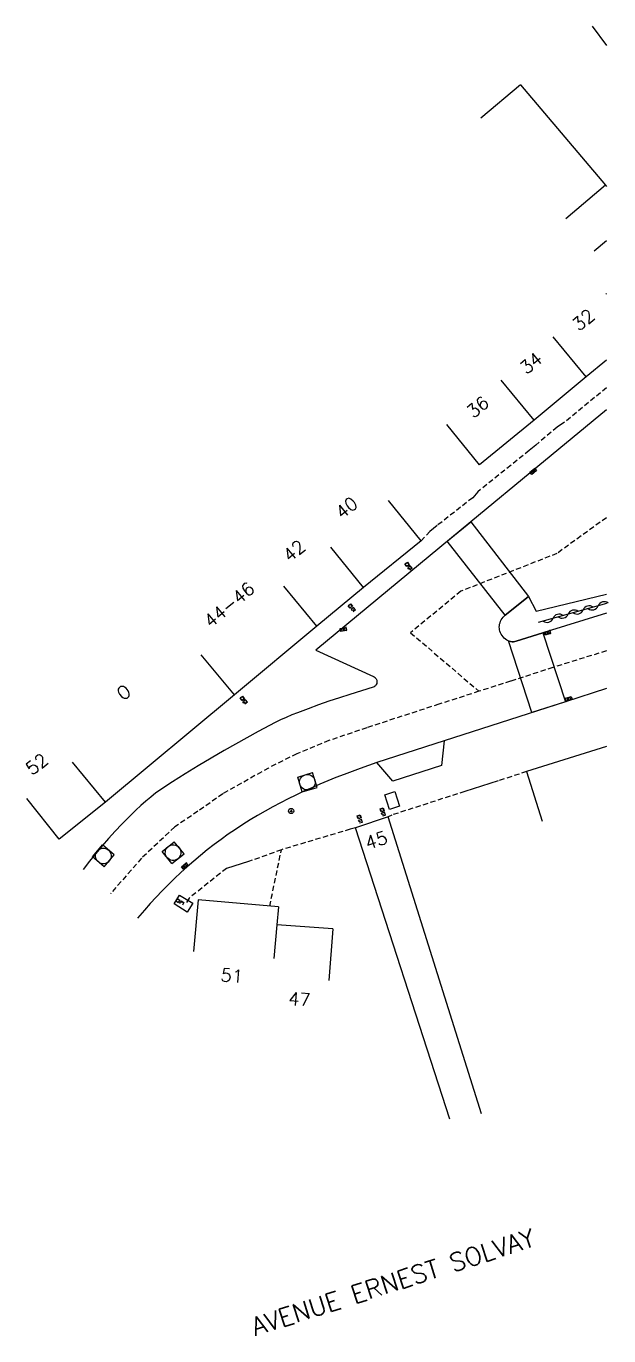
# Model space of a CAD drawing. Header units: millimetres. Extents: x 158019 to 159000, y 157999 to 158739.
# Drawn here: x 158944.1 to 159000.2, y 158526 to 158652.1 of the extents above; entities that cross this region are included whole.
import ezdxf
from ezdxf.enums import TextEntityAlignment as Align

# ---------------------------------------------------------------- set-up
doc = ezdxf.new("R2010")
doc.units = ezdxf.units.MM
doc.linetypes.add('DASHED', pattern=[0.75, 0.5, -0.25])
doc.layers.get('0').update_dxf_attribs({"linetype": 'CONTINUOUS'})
for name, color, linetype in [('W0001', 6, 'DASHED'), ('W0006', 2, 'CONTINUOUS'), ('W0008', 7, 'CONTINUOUS'), ('W0014', 7, 'CONTINUOUS'), ('W0017', 7, 'CONTINUOUS'), ('W0020', 2, 'CONTINUOUS'), ('W0100', 7, 'CONTINUOUS'), ('W0101', 7, 'CONTINUOUS'), ('W0103', 1, 'CONTINUOUS'), ('W0112', 1, 'DASHED'), ('W0310', 3, 'CONTINUOUS'), ('W0400', 7, 'CONTINUOUS'), ('W0420', 7, 'CONTINUOUS'), ('W0424', 7, 'CONTINUOUS'), ('W0425', 7, 'CONTINUOUS'), ('W0856', 7, 'CONTINUOUS'), ('W0989', 7, 'CONTINUOUS'), ('W0991', 7, 'CONTINUOUS'), ('W1102', 7, 'CONTINUOUS'), ('W1471', 7, 'CONTINUOUS')]:
    doc.layers.add(name, color=color, linetype=linetype)
doc.styles.get("Standard").update_dxf_attribs({"font": 'romans.shx', "width": 0.85})

# ---------------------------------------------------------------- blocks, each defined once
blk = doc.blocks.new('T400')
for p, q in [((-0.15, 0.3), (0.15, 0.3)), ((-0.15, -0.25), (-0.15, 0.3)), ((-0.15, 0.15), (0.15, 0.15)), ((-0.15, 0), (0.15, 0)), ((0.15, 0.3), (0.15, -0.25)), ((-0.15, -0.15), (0.15, -0.15)), ((-0.15, -0.25), (-0.15, -0.3)), ((-0.15, -0.3), (0.15, -0.3)), ((0.15, -0.3), (0.15, -0.25))]:
    blk.add_line(p, q)
blk = doc.blocks.new('T856')
for p, q in [((-0.125, 0), (0.125, 0)), ((0, 0.125), (0, -0.125))]:
    blk.add_line(p, q)
blk.add_ellipse((0, 0), major_axis=(-0.177, 0.177), ratio=1, start_param=3.9269908, end_param=10.2101761)
blk = doc.blocks.new('T425')
for p, q in [((-0.15, 0.6), (0.15, 0.6)), ((-0.15, 0.6), (-0.15, 0.3)), ((-0.15, 0.3), (0.15, 0.3)), ((-0.15, 0.15), (0.15, 0.15)), ((-0.15, -0.15), (-0.15, 0.15)), ((0, 0.45), (0.15, 0.45)), ((0.15, 0.45), (0.15, 0.3)), ((0.15, 0.15), (0.15, -0.15)), ((0.15, -0.15), (-0.15, -0.15))]:
    blk.add_line(p, q)
blk.add_ellipse((0, 0), major_axis=(-0.106, 0.106), ratio=1, start_param=3.926991, end_param=10.210176)
blk = doc.blocks.new('T420')
for p, q in [((0.75, 0.75), (-0.75, 0.75)), ((-0.75, 0.75), (-0.75, -0.75)), ((0.75, 0.75), (0.75, -0.75)), ((0.75, -0.75), (-0.75, -0.75))]:
    blk.add_line(p, q)
blk.add_ellipse((0, 0), major_axis=(-0.53, 0.53), ratio=1, start_param=3.926991, end_param=10.210176)
blk = doc.blocks.new('T1471')
at = {"color": 0, "linetype": 'Continuous', "flags": 128}
blk.add_lwpolyline([(-0.75, -0.5), (-0.75, 0.5), (0.75, 0.5), (0.75, -0.5), (-0.75, -0.5)], dxfattribs=at)
blk = doc.blocks.new('T424')
for p, q in [((-0.15, 0.61), (0.15, 0.61)), ((-0.15, 0.31), (-0.15, 0.61)), ((0, 0.46), (-0.15, 0.46)), ((0.15, 0.31), (-0.15, 0.31)), ((-0.15, 0.16), (0.15, 0.16)), ((-0.15, -0.14), (-0.15, 0.16)), ((0.15, 0.16), (0.15, -0.14)), ((0.15, -0.14), (-0.15, -0.14))]:
    blk.add_line(p, q)
blk.add_ellipse((0, 0.01), major_axis=(-0.106, 0.106), ratio=1, start_param=3.926991, end_param=10.210176)
blk = doc.blocks.new('t310o')
at = {"color": 0, "linetype": 'Continuous'}
for centre, start, end in [((-0.5, 0.38), 216.8699, 323.1304), ((0.5, -0.37), 36.8699, 143.1303)]:
    blk.add_arc(centre, 0.625, start, end, dxfattribs=at)

msp = doc.modelspace()

# ---------------------------------------------------------------- linework, layer by layer
at = {"layer": 'W0001'}
for points in [[(159000, 158604.79), (158995.24, 158601.35), (158985.99, 158597.71), (158981.14, 158593.71), (158987.72, 158588.07)], [(159000, 158591.97), (158994.83, 158590.36), (158990.76, 158589.04), (158987.72, 158588.07), (158983.87, 158586.83), (158976.91, 158584.56), (158973.27, 158583.33), (158970.17, 158582.05), (158967.45, 158580.68), (158963.04, 158578.2), (158960.63, 158576.51), (158958.41, 158575), (158955.22, 158571.99), (158952.21, 158568.57)]]:
    msp.add_lwpolyline(points, dxfattribs=at)
at = {"layer": 'W0006'}
msp.add_lwpolyline([(158984.37, 158583.31), (158984.12, 158580.92), (158979.43, 158579.41), (158977.88, 158581.21)], dxfattribs=at)
at = {"layer": 'W0008'}
for points in [[(158998.62, 158652.14), (159000, 158650.29)], [(159000, 158615.19), (158993.4, 158609.72), (158986.93, 158604.41)], [(158986.93, 158604.41), (158972.01, 158592.02)], [(159000, 158595.61), (158993.89, 158593.69), (158991.3, 158592.89), (158991.17, 158592.86), (158991.04, 158592.85), (158990.91, 158592.85), (158990.77, 158592.86), (158990.64, 158592.9), (158990.52, 158592.94), (158990.4, 158593.01), (158990.27, 158593.09), (158990.16, 158593.2), (158990.05, 158593.31), (158989.95, 158593.43), (158989.87, 158593.56), (158989.8, 158593.7), (158989.74, 158593.85), (158989.71, 158593.98), (158989.69, 158594.12), (158989.68, 158594.26), (158989.69, 158594.4), (158989.71, 158594.54), (158989.75, 158594.68), (158989.8, 158594.82), (158989.87, 158594.95), (158989.95, 158595.08), (158990.04, 158595.2), (158990.14, 158595.31), (158990.26, 158595.41), (158991.19, 158596.14), (158992.51, 158597.21)], [(158992.51, 158597.21), (158993.22, 158595.78), (159000, 158597.43)], [(158972.01, 158592.02), (158977.57, 158589.48), (158977.64, 158589.45), (158977.71, 158589.4), (158977.76, 158589.34), (158977.81, 158589.28), (158977.85, 158589.21), (158977.87, 158589.14), (158977.89, 158589.06), (158977.89, 158588.98), (158977.89, 158588.89), (158977.87, 158588.81), (158977.83, 158588.73), (158977.79, 158588.65), (158977.74, 158588.59), (158977.67, 158588.54), (158977.61, 158588.49), (158977.53, 158588.46), (158975.29, 158587.77), (158974.27, 158587.44), (158973.26, 158587.11), (158972.25, 158586.76), (158971.25, 158586.39), (158970.25, 158586.01), (158969.7, 158585.79), (158969.15, 158585.56), (158968.61, 158585.31), (158968.07, 158585.05), (158967.54, 158584.77), (158966.44, 158584.19), (158965.35, 158583.59), (158964.26, 158582.98), (158963.18, 158582.36), (158961.92, 158581.62), (158960.67, 158580.88), (158959.42, 158580.12), (158958.18, 158579.36), (158957.65, 158579.01), (158957.12, 158578.65), (158956.6, 158578.28), (158956.1, 158577.88), (158955.61, 158577.48), (158955.13, 158577.06), (158954.66, 158576.62), (158953.98, 158575.96), (158953.32, 158575.28), (158952.67, 158574.59), (158952.03, 158573.89), (158951.41, 158573.17), (158950.8, 158572.44), (158950.21, 158571.7), (158949.59, 158570.91)], [(159000, 158588.35), (158996.05, 158587.07), (158984.37, 158583.31), (158977.88, 158581.21), (158976.29, 158580.65), (158974.72, 158580.07), (158973.94, 158579.76), (158973.16, 158579.44), (158972.38, 158579.12), (158971.61, 158578.78), (158970.85, 158578.44), (158970.09, 158578.08), (158969.34, 158577.71), (158968.59, 158577.33), (158967.85, 158576.94), (158967.11, 158576.53), (158966.39, 158576.11), (158965.67, 158575.68), (158964.96, 158575.23), (158964.26, 158574.77), (158963.57, 158574.3), (158962.88, 158573.81), (158962.21, 158573.31), (158961.55, 158572.79), (158960.89, 158572.26), (158960.25, 158571.72), (158959.61, 158571.17), (158958.99, 158570.61), (158958.38, 158570.03), (158957.78, 158569.44), (158957.19, 158568.85), (158956.61, 158568.24), (158956.04, 158567.62), (158955.49, 158566.99), (158954.82, 158566.22)]]:
    msp.add_lwpolyline(points, dxfattribs=at)
at = {"layer": 'W0014'}
for points in [[(158995.97, 158613.99), (158995.25, 158613.52)], [(158993.19, 158611.78), (158992.57, 158611.26)], [(158987.62, 158607.3), (158987.12, 158606.72)], [(158983.71, 158604.05), (158983, 158603.46)], [(158989.57, 158579.45), (158986.36, 158578.42)], [(158979.33, 158576.15), (158978.97, 158575.98), (158975.82, 158574.93), (158975.31, 158574.78)], [(158965.51, 158571.66), (158963.39, 158571.01)]]:
    msp.add_lwpolyline(points, dxfattribs=at)
at = {"layer": 'W0017'}
for points in [[(158987.96, 158547.38), (158978.97, 158575.98)], [(158984.92, 158546.85), (158975.82, 158574.93)]]:
    msp.add_lwpolyline(points, dxfattribs=at)
at = {"layer": 'W0020'}
for points in [[(158992.51, 158597.21), (158991.19, 158596.14), (158990.26, 158595.41), (158984.65, 158602.52), (158986.93, 158604.41)], [(158996.05, 158587.07), (158992.81, 158586.03), (158990.56, 158592.93), (158990.64, 158592.9), (158990.77, 158592.86), (158990.91, 158592.85), (158991.04, 158592.85), (158991.17, 158592.86), (158991.3, 158592.89), (158993.89, 158593.69)]]:
    msp.add_lwpolyline(points, close=True, dxfattribs=at)
at = {"layer": 'W0100'}
for points in [[(159000, 158631.45), (158998.81, 158630.47)], [(159000, 158619.97), (158998.05, 158618.36), (158993.05, 158614.19), (158987.77, 158609.88)], [(158987.77, 158609.88), (158984.61, 158613.76)], [(158982.16, 158602.58), (158979.01, 158606.46)], [(158982.16, 158602.58), (158976.61, 158598.08), (158972.11, 158594.34), (158964.16, 158587.73), (158951.75, 158577.4), (158947.28, 158573.83)], [(159000, 158582.76), (158992.3, 158580.33)], [(158992.3, 158580.33), (158993.8, 158575.56)], [(158947.28, 158573.83), (158944.16, 158577.73)]]:
    msp.add_lwpolyline(points, dxfattribs=at)
at = {"layer": 'W0101'}
for points in [[(158960.66, 158567.99), (158960.22, 158563.01)], [(158968.41, 158567.3), (158960.66, 158567.99)], [(158968.41, 158567.3), (158968.26, 158565.59)], [(158973.65, 158565.18), (158968.26, 158565.59)], [(158973.65, 158565.18), (158973.27, 158560.2)]]:
    msp.add_lwpolyline(points, dxfattribs=at)
at = {"layer": 'W0103'}
for points in [[(158991.71, 158646.5), (158987.9, 158643.27)], [(158991.71, 158646.5), (158999.92, 158636.81)], [(158999.92, 158636.81), (158996.1, 158633.58)]]:
    msp.add_lwpolyline(points, dxfattribs=at)
at = {"layer": 'W0112'}
for points in [[(159000, 158617.31), (158995.97, 158613.99)], [(158995.25, 158613.52), (158993.19, 158611.78)], [(158992.57, 158611.26), (158987.62, 158607.3)], [(158987.12, 158606.72), (158983.71, 158604.05)], [(158983, 158603.46), (158982.16, 158602.58)], [(158992.3, 158580.33), (158989.57, 158579.45)], [(158986.36, 158578.42), (158979.33, 158576.15)], [(158975.31, 158574.78), (158968.69, 158572.81)], [(158967.56, 158567.38), (158968.69, 158572.81), (158965.51, 158571.66)], [(158963.39, 158571.01), (158959.79, 158568.14), (158959.53, 158567.72)]]:
    msp.add_lwpolyline(points, dxfattribs=at)
at = {"layer": 'W0310'}
for points in [[(158999.92, 158636.81), (159000, 158636.71)], [(159000, 158596.53), (158993.42, 158594.71)]]:
    msp.add_lwpolyline(points, dxfattribs=at)
at = {"layer": 'W1102'}
for points in [[(159000, 158626.33), (158999.94, 158626.4)], [(158998.05, 158618.36), (158994.87, 158622.22)], [(158993.05, 158614.19), (158989.85, 158618.03)], [(158976.61, 158598.08), (158973.46, 158601.96)], [(158972.11, 158594.34), (158968.92, 158598.19)], [(158964.16, 158587.73), (158960.96, 158591.58)], [(158951.75, 158577.4), (158948.55, 158581.25)], [(158968.26, 158565.59), (158967.96, 158562.32)]]:
    msp.add_lwpolyline(points, dxfattribs=at)

# ---------------------------------------------------------------- block references
at = {"layer": 'W0310', "rotation": 195.4399605447316}
for p in [(158999.2, 158596.31), (158994.86, 158595.11), (158996.31, 158595.51), (158997.76, 158595.91)]:
    msp.add_blockref('t310o', p, dxfattribs=at)
at = {"layer": 'W0400'}
for p, rotation in [((158992.96, 158609.26), 129.3999552079987), ((158974.66, 158594.03), 102.1320896197592), ((158994.33, 158593.7), 107.4166453190443), ((158996.37, 158587.33), 288.0603261781787), ((158959.39, 158571.23), 128.5524696458586)]:
    msp.add_blockref('T400', p, dxfattribs=dict(at, rotation=rotation))
at = {"layer": 'W0420'}
for p, rotation in [((158971.19, 158579.31), 196.5724978070024), ((158951.53, 158572.21), 230.1476962557785), ((158958.25, 158572.53), 218.5524696458586)]:
    msp.add_blockref('T420', p, dxfattribs=dict(at, rotation=rotation))
at = {"layer": 'W0424', "rotation": 238.4896757157161}
msp.add_blockref('T424', (158958.7, 158567.92), dxfattribs=at)
at = {"layer": 'W0425'}
for p, rotation in [((158980.8, 158600.29), 219.0870897702029), ((158975.33, 158596.28), 219.6986221556901), ((158964.91, 158587.38), 219.7338944481829), ((158978.39, 158576.65), 198.3293024641338), ((158976.17, 158575.97), 198.3293024641338)]:
    msp.add_blockref('T425', p, dxfattribs=dict(at, rotation=rotation))
at = {"layer": 'W0856'}
msp.add_blockref('T856', (158969.62, 158576.54), dxfattribs=at)
at = {"layer": 'W1471'}
for p, rotation in [((158979.36, 158577.55), 107.8940334896849), ((158959.24, 158567.62), 148.4896757157161)]:
    msp.add_blockref('T1471', p, dxfattribs=dict(at, rotation=rotation))

# ---------------------------------------------------------------- texts
at = {"layer": 'W0989'}
msp.add_text('AVENUE ERNEST SOLVAY', height=1.75, rotation=17.827, dxfattribs=at).set_placement((158965.89, 158526.8), align=Align.MIDDLE_LEFT)
at = {"layer": 'W0991'}
for s, rotation, p in [('32', 39.4801, (158997.77, 158623.86)), ('34', 39.8436, (158992.73, 158619.69)), ('36', 39.1878, (158987.61, 158615.46)), ('40', 39.0871, (158974.96, 158605.75)), ('42', 39.6986, (158969.9, 158601.61)), ('44-46', 39.7339, (158963.66, 158596.42)), ('O', 39.765, (158953.5, 158587.97)), ('52', 38.6722, (158945.12, 158581.06)), ('45', 18.3293, (158977.82, 158573.73)), ('51', 354.8933, (158963.91, 158560.68)), ('47', 355.6419, (158970.42, 158558.41))]:
    msp.add_text(s, height=1.25, rotation=rotation, dxfattribs=at).set_placement(p, align=Align.MIDDLE_CENTER)

doc.saveas('drawing.dxf')
